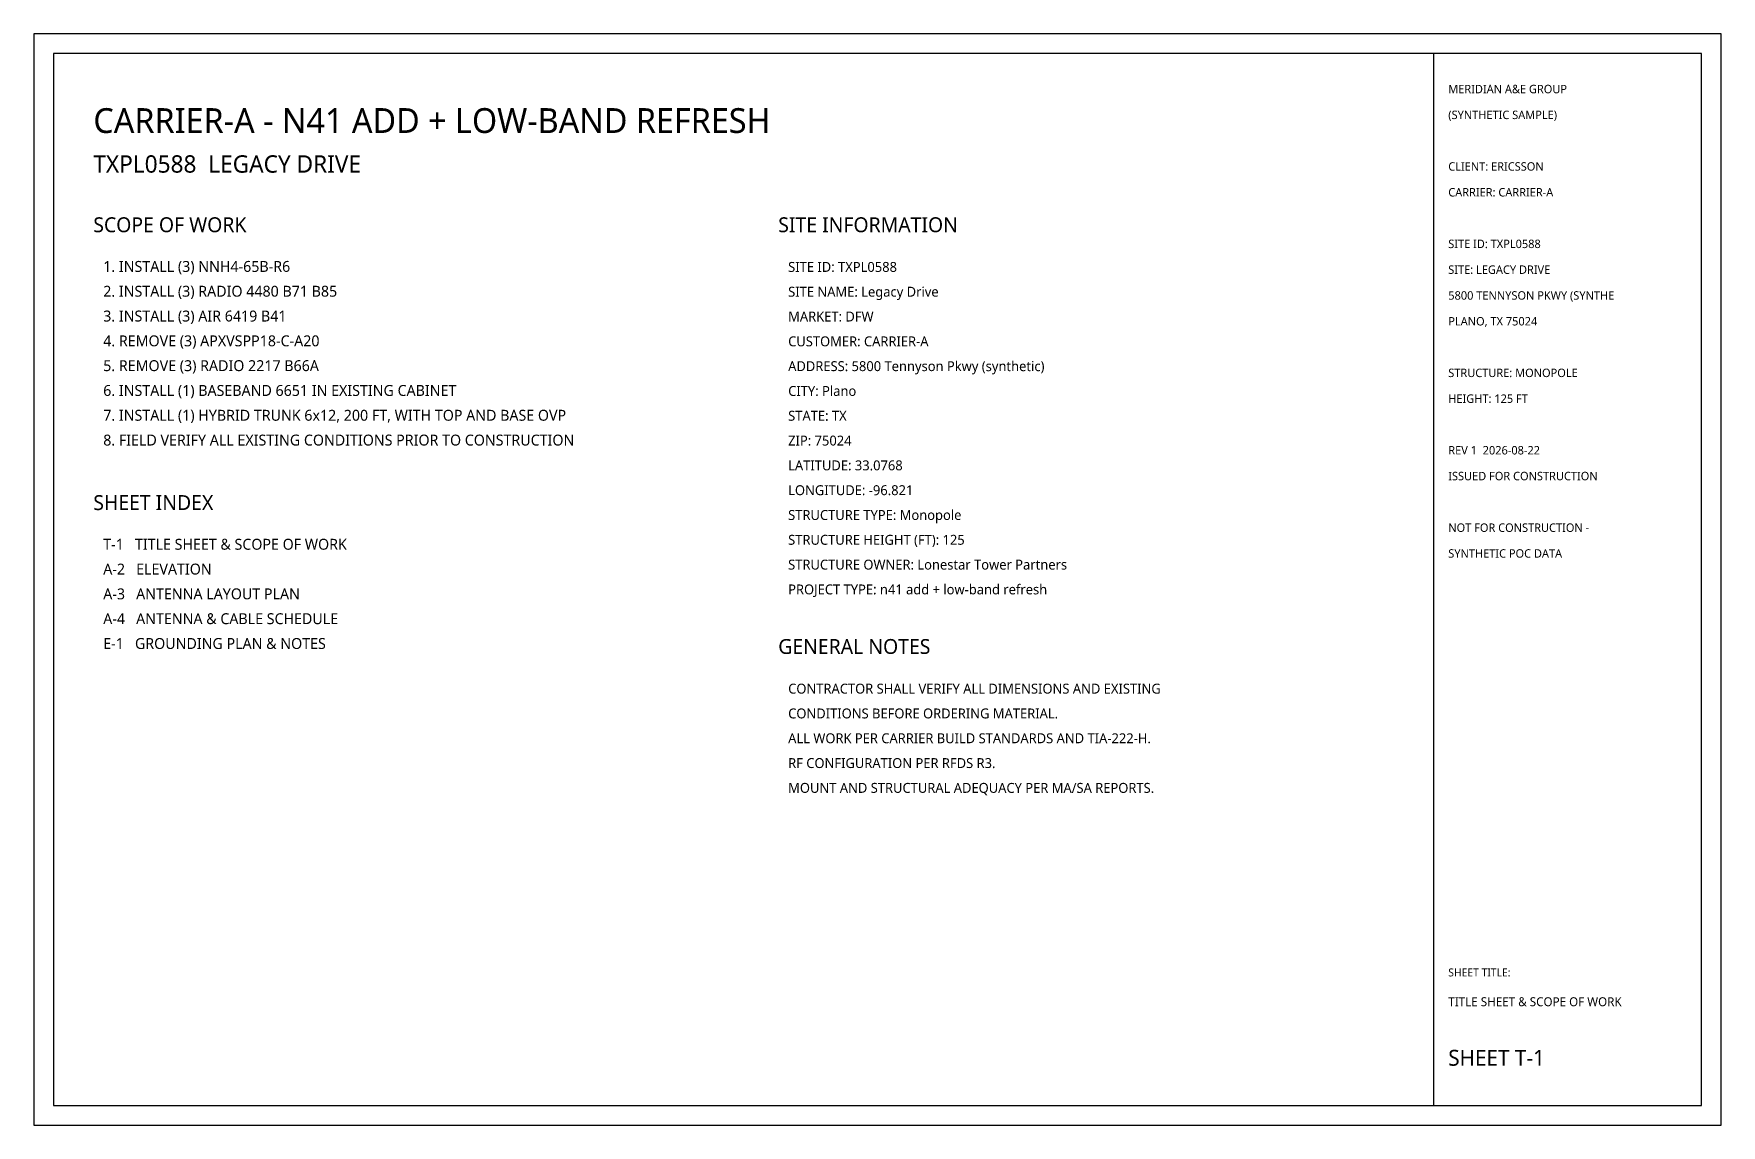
# Model space of a CAD drawing. Extents: x 0 to 1940, y 0 to 220.
# Drawn here: x 0 to 340, y 0 to 220 of the extents above; entities that cross this region are included whole.
import ezdxf

# ---------------------------------------------------------------- set-up
doc = ezdxf.new("R2010")
doc.units = 0
for name, color, linetype in [('A-BORDER', 7, 'Continuous'), ('A-TEXT', 7, 'Continuous'), ('A-TITLE', 7, 'Continuous')]:
    doc.layers.add(name, color=color, linetype=linetype)
doc.styles.add('OpenSans', font='OpenSans-Regular.ttf')

msp = doc.modelspace()

# ---------------------------------------------------------------- linework, layer by layer
at = {"layer": 'A-BORDER'}
for points in [[(0, 0), (340, 0), (340, 220), (0, 220)], [(4, 4), (336, 4), (336, 216), (4, 216)]]:
    msp.add_lwpolyline(points, close=True, dxfattribs=at)
at = {"layer": 'A-TITLE'}
msp.add_lwpolyline([(282, 4), (336, 4), (336, 216), (282, 216)], close=True, dxfattribs=at)

# ---------------------------------------------------------------- texts
at = {"layer": 'A-TEXT', "style": 'OpenSans'}
for s, height, p in [('CARRIER-A - N41 ADD + LOW-BAND REFRESH', 5, (12, 200)), ('TXPL0588  LEGACY DRIVE', 3.5, (12, 192)), ('SCOPE OF WORK', 3, (12, 180)), ('SITE INFORMATION', 3, (150, 180)), ('1. INSTALL (3) NNH4-65B-R6', 2.2, (14, 172)), ('SITE ID: TXPL0588', 2, (152, 172)), ('2. INSTALL (3) RADIO 4480 B71 B85', 2.2, (14, 167)), ('SITE NAME: Legacy Drive', 2, (152, 167)), ('3. INSTALL (3) AIR 6419 B41', 2.2, (14, 162)), ('MARKET: DFW', 2, (152, 162)), ('4. REMOVE (3) APXVSPP18-C-A20', 2.2, (14, 157)), ('CUSTOMER: CARRIER-A', 2, (152, 157)), ('5. REMOVE (3) RADIO 2217 B66A', 2.2, (14, 152)), ('ADDRESS: 5800 Tennyson Pkwy (synthetic)', 2, (152, 152)), ('6. INSTALL (1) BASEBAND 6651 IN EXISTING CABINET', 2.2, (14, 147)), ('CITY: Plano', 2, (152, 147)), ('7. INSTALL (1) HYBRID TRUNK 6x12, 200 FT, WITH TOP AND BASE OVP', 2.2, (14, 142)), ('STATE: TX', 2, (152, 142)), ('8. FIELD VERIFY ALL EXISTING CONDITIONS PRIOR TO CONSTRUCTION', 2.2, (14, 137)), ('ZIP: 75024', 2, (152, 137)), ('LATITUDE: 33.0768', 2, (152, 132)), ('SHEET INDEX', 3, (12, 124)), ('LONGITUDE: -96.821', 2, (152, 127)), ('STRUCTURE TYPE: Monopole', 2, (152, 122)), ('STRUCTURE HEIGHT (FT): 125', 2, (152, 117)), ('T-1   TITLE SHEET & SCOPE OF WORK', 2.2, (14, 116)), ('A-2   ELEVATION', 2.2, (14, 111)), ('STRUCTURE OWNER: Lonestar Tower Partners', 2, (152, 112)), ('PROJECT TYPE: n41 add + low-band refresh', 2, (152, 107)), ('A-3   ANTENNA LAYOUT PLAN', 2.2, (14, 106)), ('A-4   ANTENNA & CABLE SCHEDULE', 2.2, (14, 101)), ('E-1   GROUNDING PLAN & NOTES', 2.2, (14, 96)), ('GENERAL NOTES', 3, (150, 95)), ('CONTRACTOR SHALL VERIFY ALL DIMENSIONS AND EXISTING', 2, (152, 87)), ('CONDITIONS BEFORE ORDERING MATERIAL.', 2, (152, 82)), ('ALL WORK PER CARRIER BUILD STANDARDS AND TIA-222-H.', 2, (152, 77)), ('RF CONFIGURATION PER RFDS R3.', 2, (152, 72)), ('MOUNT AND STRUCTURAL ADEQUACY PER MA/SA REPORTS.', 2, (152, 67))]:
    msp.add_text(s, height=height, dxfattribs=at).set_placement(p)
at = {"layer": 'A-TITLE', "style": 'OpenSans'}
for s, height, p in [('MERIDIAN A&E GROUP', 1.7, (285, 208)), ('(SYNTHETIC SAMPLE)', 1.7, (285, 202.8)), ('CLIENT: ERICSSON', 1.7, (285, 192.4)), ('CARRIER: CARRIER-A', 1.7, (285, 187.2)), ('SITE ID: TXPL0588', 1.7, (285, 176.8)), ('SITE: LEGACY DRIVE', 1.7, (285, 171.6)), ('5800 TENNYSON PKWY (SYNTHE', 1.7, (285, 166.4)), ('PLANO, TX 75024', 1.7, (285, 161.2)), ('STRUCTURE: MONOPOLE', 1.7, (285, 150.8)), ('HEIGHT: 125 FT', 1.7, (285, 145.6)), ('REV 1  2026-08-22', 1.7, (285, 135.2)), ('ISSUED FOR CONSTRUCTION', 1.7, (285, 130)), ('NOT FOR CONSTRUCTION -', 1.7, (285, 119.6)), ('SYNTHETIC POC DATA', 1.7, (285, 114.4)), ('SHEET TITLE:', 1.6, (285, 30)), ('TITLE SHEET & SCOPE OF WORK', 1.8, (285, 24)), ('SHEET T-1', 3.2, (285, 12))]:
    msp.add_text(s, height=height, dxfattribs=at).set_placement(p)

doc.saveas('drawing.dxf')
